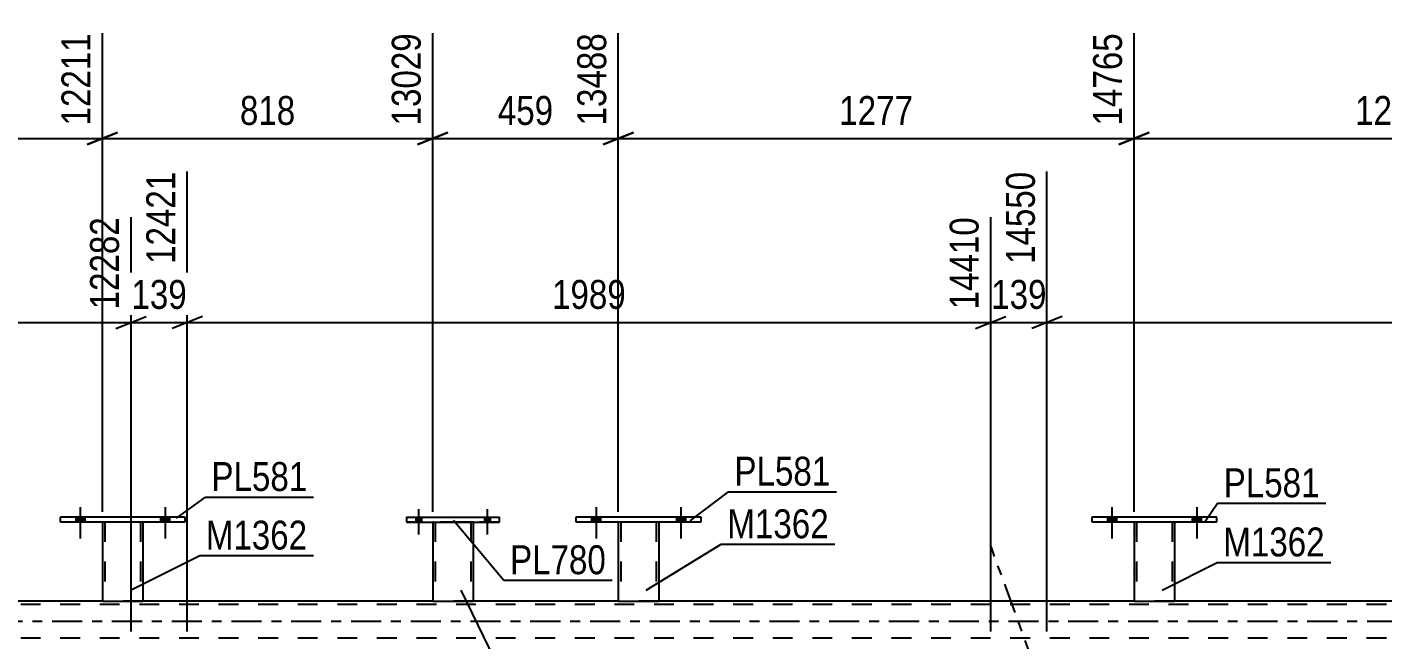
# Model space of a CAD drawing. Header units: millimetres. Extents: x 0 to 841, y 0 to 594.
# Drawn here: x 522.9 to 657.2, y 456.8 to 517.5 of the extents above; entities that cross this region are included whole.
import ezdxf

# ---------------------------------------------------------------- set-up
doc = ezdxf.new("R2010")
doc.units = ezdxf.units.MM
doc.linetypes.add('DXK_LINE_DOT2', pattern=[3.9198, 1.9599, -1.9599])
doc.linetypes.add('DXK_LINE_DOT3', pattern=[5.9187, 2.979, -0.9799, 0.9799, -0.9799])
doc.styles.add('Arial Narrow', font='ARIALN.TTF', dxfattribs={"height": 0.2})

# ---------------------------------------------------------------- blocks, each defined once
blk = doc.blocks.new('Bolt-814748264-3029 - 3014')
at = {"linetype": 'Continuous'}
for points in [[(527.72, 468.48), (528.6, 468.48), (528.6, 468.96), (527.72, 468.96)], [(536.12, 468.48), (537, 468.48), (537, 468.96), (536.12, 468.96)]]:
    blk.add_hatch(color=1, dxfattribs=at).paths.add_polyline_path(points)
at = {"color": 1, "linetype": 'Continuous'}
for p, q in [((528.16, 469.96), (528.16, 466.84)), ((536.56, 469.96), (536.56, 466.84)), ((527.72, 468.96), (527.72, 468.48)), ((528.6, 468.96), (528.6, 468.48)), ((536.12, 468.96), (536.12, 468.48)), ((537, 468.96), (537, 468.48))]:
    blk.add_line(p, q, dxfattribs=at)
blk = doc.blocks.new('Part-814748264-3199 - 3014')
at = {"color": 2, "linetype": 'Continuous'}
for p, q in [((530.36, 468.48), (530.36, 460.64)), ((534.36, 468.48), (534.36, 460.64)), ((530.36, 460.64), (534.36, 460.64))]:
    blk.add_line(p, q, dxfattribs=at)
at = {"color": 7, "linetype": 'DXK_LINE_DOT2'}
for p, q in [((530.36, 468.48), (534.36, 468.48)), ((530.36, 468.48), (530.36, 468.48)), ((530.36, 468.48), (530.36, 468.48)), ((530.6, 468.48), (530.6, 460.64)), ((534.12, 468.48), (534.12, 460.64)), ((534.36, 468.48), (534.36, 468.48)), ((534.36, 468.48), (534.36, 468.48)), ((534.06, 460.64), (534.1, 460.64)), ((534.06, 460.64), (534.1, 460.64)), ((534.1, 460.64), (534.12, 460.64)), ((534.1, 460.64), (534.12, 460.64))]:
    blk.add_line(p, q, dxfattribs=at)
blk = doc.blocks.new('Bolt-814748264-3030 - 3014')
at = {"linetype": 'Continuous'}
for points in [[(578.8, 468.48), (579.68, 468.48), (579.68, 468.96), (578.8, 468.96)], [(587.2, 468.48), (588.08, 468.48), (588.08, 468.96), (587.2, 468.96)]]:
    blk.add_hatch(color=1, dxfattribs=at).paths.add_polyline_path(points)
at = {"color": 1, "linetype": 'Continuous'}
for p, q in [((579.24, 469.96), (579.24, 466.84)), ((587.64, 469.96), (587.64, 466.84)), ((578.8, 468.96), (578.8, 468.48)), ((579.68, 468.96), (579.68, 468.48)), ((587.2, 468.96), (587.2, 468.48)), ((588.08, 468.96), (588.08, 468.48))]:
    blk.add_line(p, q, dxfattribs=at)
blk = doc.blocks.new('Bolt-814748264-3031 - 3014')
at = {"linetype": 'Continuous'}
for points in [[(578.8, 468.48), (579.68, 468.48), (579.68, 468.96), (578.8, 468.96)], [(587.2, 468.48), (588.08, 468.48), (588.08, 468.96), (587.2, 468.96)]]:
    blk.add_hatch(color=1, dxfattribs=at).paths.add_polyline_path(points)
at = {"color": 1, "linetype": 'Continuous'}
for p, q in [((579.24, 469.96), (579.24, 466.84)), ((587.64, 469.96), (587.64, 466.84)), ((578.8, 468.96), (578.8, 468.48)), ((579.68, 468.96), (579.68, 468.48)), ((587.2, 468.96), (587.2, 468.48)), ((588.08, 468.96), (588.08, 468.48))]:
    blk.add_line(p, q, dxfattribs=at)
blk = doc.blocks.new('Bolt-814748264-3032 - 3014')
at = {"linetype": 'Continuous'}
for points in [[(629.88, 468.48), (630.76, 468.48), (630.76, 468.96), (629.88, 468.96)], [(638.28, 468.48), (639.16, 468.48), (639.16, 468.96), (638.28, 468.96)]]:
    blk.add_hatch(color=1, dxfattribs=at).paths.add_polyline_path(points)
at = {"color": 1, "linetype": 'Continuous'}
for p, q in [((630.32, 469.96), (630.32, 466.84)), ((638.72, 469.96), (638.72, 466.84)), ((629.88, 468.96), (629.88, 468.48)), ((630.76, 468.96), (630.76, 468.48)), ((638.28, 468.96), (638.28, 468.48)), ((639.16, 468.96), (639.16, 468.48))]:
    blk.add_line(p, q, dxfattribs=at)
blk = doc.blocks.new('Bolt-814748264-3033 - 3014')
at = {"linetype": 'Continuous'}
for points in [[(629.88, 468.48), (630.76, 468.48), (630.76, 468.96), (629.88, 468.96)], [(638.28, 468.48), (639.16, 468.48), (639.16, 468.96), (638.28, 468.96)]]:
    blk.add_hatch(color=1, dxfattribs=at).paths.add_polyline_path(points)
at = {"color": 1, "linetype": 'Continuous'}
for p, q in [((630.32, 469.96), (630.32, 466.84)), ((638.72, 469.96), (638.72, 466.84)), ((629.88, 468.96), (629.88, 468.48)), ((630.76, 468.96), (630.76, 468.48)), ((638.28, 468.96), (638.28, 468.48)), ((639.16, 468.96), (639.16, 468.48))]:
    blk.add_line(p, q, dxfattribs=at)
blk = doc.blocks.new('Bolt-814748264-3072 - 3014')
at = {"linetype": 'Continuous'}
for points in [[(527.72, 468.48), (528.6, 468.48), (528.6, 468.96), (527.72, 468.96)], [(536.12, 468.48), (537, 468.48), (537, 468.96), (536.12, 468.96)]]:
    blk.add_hatch(color=1, dxfattribs=at).paths.add_polyline_path(points)
at = {"color": 1, "linetype": 'Continuous'}
for p, q in [((528.16, 469.96), (528.16, 466.84)), ((536.56, 469.96), (536.56, 466.84)), ((527.72, 468.96), (527.72, 468.48)), ((528.6, 468.96), (528.6, 468.48)), ((536.12, 468.96), (536.12, 468.48)), ((537, 468.96), (537, 468.48))]:
    blk.add_line(p, q, dxfattribs=at)
blk = doc.blocks.new('Part-814748264-3204 - 3014')
at = {"color": 2, "linetype": 'Continuous'}
for p, q in [((526.16, 468.96), (526.16, 468.48)), ((538.56, 468.96), (526.16, 468.96)), ((538.56, 468.48), (538.56, 468.96)), ((526.16, 468.48), (538.56, 468.48))]:
    blk.add_line(p, q, dxfattribs=at)
blk = doc.blocks.new('Part-814748264-3209 - 3014')
at = {"color": 2, "linetype": 'Continuous'}
for p, q in [((581.44, 468.48), (581.44, 460.64)), ((585.44, 468.48), (585.44, 460.64)), ((581.44, 460.64), (585.44, 460.64))]:
    blk.add_line(p, q, dxfattribs=at)
at = {"color": 7, "linetype": 'DXK_LINE_DOT2'}
for p, q in [((581.44, 468.48), (585.44, 468.48)), ((581.44, 468.48), (581.44, 468.48)), ((581.44, 468.48), (581.44, 468.48)), ((581.68, 468.48), (581.68, 460.64)), ((585.2, 468.48), (585.2, 460.64)), ((585.44, 468.48), (585.44, 468.48)), ((585.44, 468.48), (585.44, 468.48)), ((585.14, 460.64), (585.18, 460.64)), ((585.14, 460.64), (585.18, 460.64)), ((585.18, 460.64), (585.2, 460.64)), ((585.18, 460.64), (585.2, 460.64))]:
    blk.add_line(p, q, dxfattribs=at)
blk = doc.blocks.new('Part-814748264-3214 - 3014')
at = {"color": 2, "linetype": 'Continuous'}
for p, q in [((577.24, 468.96), (577.24, 468.48)), ((589.64, 468.96), (577.24, 468.96)), ((589.64, 468.48), (589.64, 468.96)), ((577.24, 468.48), (589.64, 468.48))]:
    blk.add_line(p, q, dxfattribs=at)
blk = doc.blocks.new('Part-814748264-3219 - 3014')
at = {"color": 2, "linetype": 'Continuous'}
for p, q in [((632.52, 468.48), (632.52, 460.64)), ((636.52, 468.48), (636.52, 460.64)), ((632.52, 460.64), (636.52, 460.64))]:
    blk.add_line(p, q, dxfattribs=at)
at = {"color": 7, "linetype": 'DXK_LINE_DOT2'}
for p, q in [((632.52, 468.48), (636.52, 468.48)), ((632.52, 468.48), (632.52, 468.48)), ((632.52, 468.48), (632.52, 468.48)), ((632.76, 468.48), (632.76, 460.64)), ((636.28, 468.48), (636.28, 460.64)), ((636.52, 468.48), (636.52, 468.48)), ((636.52, 468.48), (636.52, 468.48)), ((636.22, 460.64), (636.26, 460.64)), ((636.22, 460.64), (636.26, 460.64)), ((636.26, 460.64), (636.28, 460.64)), ((636.26, 460.64), (636.28, 460.64))]:
    blk.add_line(p, q, dxfattribs=at)
blk = doc.blocks.new('Part-814748264-3224 - 3014')
at = {"color": 2, "linetype": 'Continuous'}
for p, q in [((628.32, 468.96), (628.32, 468.48)), ((640.72, 468.96), (628.32, 468.96)), ((640.72, 468.48), (640.72, 468.96)), ((628.32, 468.48), (640.72, 468.48))]:
    blk.add_line(p, q, dxfattribs=at)
blk = doc.blocks.new('Part-814748264-3257 - 3014')
at = {"color": 7, "linetype": 'DXK_LINE_DOT3'}
blk.add_line((669.31, 326.03), (618.35, 466.04), dxfattribs=at)
blk = doc.blocks.new('Part-814748264-3323 - 3014')
at = {"color": 2, "linetype": 'Continuous'}
for p, q in [((530.36, 460.64), (483.28, 460.64)), ((563.07, 460.64), (534.36, 460.64)), ((581.44, 460.64), (567.07, 460.64)), ((632.52, 460.64), (585.44, 460.64)), ((683.6, 460.64), (636.52, 460.64))]:
    blk.add_line(p, q, dxfattribs=at)
at = {"color": 7, "linetype": 'DXK_LINE_DOT2'}
for p, q in [((534.36, 460.64), (530.36, 460.64)), ((567.07, 460.64), (563.07, 460.64)), ((585.44, 460.64), (581.44, 460.64)), ((636.52, 460.64), (632.52, 460.64)), ((763.33, 460.32), (99.23, 460.32)), ((763.33, 456.96), (99.23, 456.96))]:
    blk.add_line(p, q, dxfattribs=at)
at = {"color": 7, "linetype": 'DXK_LINE_DOT3'}
blk.add_line((99.23, 458.64), (763.33, 458.64), dxfattribs=at)
blk = doc.blocks.new('Part-814748264-3517 - 3014')
at = {"color": 2, "linetype": 'Continuous'}
for p, q in [((560.47, 468.95), (560.47, 468.47)), ((560.47, 468.95), (569.67, 468.95)), ((569.67, 468.47), (569.67, 468.95)), ((560.47, 468.47), (569.67, 468.47))]:
    blk.add_line(p, q, dxfattribs=at)
at = {"color": 7, "linetype": 'DXK_LINE_DOT2'}
for p, q in [((560.47, 468.95), (569.67, 468.95)), ((569.67, 468.47), (560.47, 468.47))]:
    blk.add_line(p, q, dxfattribs=at)
blk = doc.blocks.new('Part-814748264-3522 - 3014')
at = {"color": 2, "linetype": 'Continuous'}
for p, q in [((563.07, 468.47), (563.07, 460.64)), ((567.07, 468.47), (567.07, 460.64)), ((563.07, 460.64), (567.07, 460.64))]:
    blk.add_line(p, q, dxfattribs=at)
at = {"color": 7, "linetype": 'DXK_LINE_DOT2'}
for p, q in [((567.07, 468.47), (563.07, 468.47)), ((563.07, 468.47), (563.07, 468.47)), ((563.07, 468.47), (567.07, 468.47)), ((563.07, 468.47), (563.07, 468.47)), ((563.31, 468.47), (563.31, 468.47)), ((563.31, 468.47), (563.31, 460.64)), ((566.83, 468.47), (566.83, 468.47)), ((566.83, 468.47), (566.83, 460.64)), ((567.07, 468.47), (567.07, 468.47)), ((567.07, 468.47), (567.07, 468.47)), ((567.07, 460.64), (563.07, 460.64))]:
    blk.add_line(p, q, dxfattribs=at)
blk = doc.blocks.new('Bolt-814748264-3524 - 3014')
at = {"linetype": 'Continuous'}
for points in [[(561.39, 468.47), (561.95, 468.47), (561.95, 468.95), (561.39, 468.95)], [(561.39, 468.47), (561.95, 468.47), (561.95, 468.95), (561.39, 468.95)], [(568.19, 468.47), (568.75, 468.47), (568.75, 468.95), (568.19, 468.95)], [(568.19, 468.47), (568.75, 468.47), (568.75, 468.95), (568.19, 468.95)]]:
    blk.add_hatch(color=1, dxfattribs=at).paths.add_polyline_path(points)
at = {"color": 1, "linetype": 'Continuous'}
for p, q in [((561.39, 468.95), (561.39, 468.47)), ((561.39, 468.95), (561.39, 468.47)), ((561.67, 469.75), (561.67, 467.23)), ((561.67, 469.75), (561.67, 467.23)), ((561.95, 468.95), (561.95, 468.47)), ((561.95, 468.95), (561.95, 468.47)), ((568.19, 468.95), (568.19, 468.47)), ((568.19, 468.95), (568.19, 468.47)), ((568.47, 469.75), (568.47, 467.23)), ((568.47, 469.75), (568.47, 467.23)), ((568.75, 468.95), (568.75, 468.47)), ((568.75, 468.95), (568.75, 468.47))]:
    blk.add_line(p, q, dxfattribs=at)
blk = doc.blocks.new('StraightDimension-814748264-15149 - 3014')
at = {"color": 7, "linetype": 'Continuous'}
for p, q in [((632.52, 469.48), (632.52, 516.9)), ((683.6, 469.48), (683.6, 516.9)), ((634.02, 507.06), (631.02, 505.86)), ((632.52, 506.46), (683.6, 506.46)), ((682.1, 505.86), (685.1, 507.06))]:
    blk.add_line(p, q, dxfattribs=at)
at = {"color": 0}
blk.add_wipeout([(662.32, 507.21), (662.32, 511.41), (653.8, 511.41), (653.8, 507.21)], dxfattribs=at)
at = {"color": 3, "style": 'Arial Narrow'}
blk.add_text('1277', height=2.863, dxfattribs=at).set_placement((654.4, 507.81))
at = {"color": 0, "linetype": 'Continuous'}
blk.add_wipeout([(683, 517.5), (678.8, 517.5), (678.8, 507.15), (683, 507.15)], dxfattribs=at)
at = {"color": 3, "linetype": 'Continuous', "style": 'Arial Narrow'}
blk.add_text('16042', height=2.863, rotation=90.0002, dxfattribs=at).set_placement((682.4, 507.76))
blk = doc.blocks.new('StraightDimension-814748264-15552 - 3014')
at = {"color": 7, "linetype": 'Continuous'}
for p, q in [((623.89, 457.64), (623.89, 503.18)), ((618.32, 457.64), (618.32, 498.68)), ((616.82, 487.64), (619.82, 488.84)), ((625.39, 488.84), (622.39, 487.64)), ((618.32, 488.24), (623.89, 488.24))]:
    blk.add_line(p, q, dxfattribs=at)
at = {"color": 0}
blk.add_wipeout([(624.45, 488.99), (624.45, 493.19), (617.77, 493.19), (617.77, 488.99)], dxfattribs=at)
at = {"color": 3, "style": 'Arial Narrow'}
blk.add_text('139', height=2.863, dxfattribs=at).set_placement((618.37, 489.59))
at = {"color": 0, "linetype": 'Continuous'}
blk.add_wipeout([(623.29, 503.78), (619.09, 503.78), (619.09, 493.44), (623.29, 493.44)], dxfattribs=at)
at = {"color": 3, "linetype": 'Continuous', "style": 'Arial Narrow'}
blk.add_text('14550', height=2.863, rotation=90.0002, dxfattribs=at).set_placement((622.69, 494.04))
blk = doc.blocks.new('StraightDimension-814748264-15555 - 3014')
at = {"color": 7, "linetype": 'Continuous'}
for p, q in [((453.63, 457.64), (453.63, 503.18)), ((533.19, 457.64), (533.19, 498.68)), ((455.13, 488.84), (452.13, 487.64)), ((531.69, 487.64), (534.69, 488.84)), ((453.63, 488.24), (533.19, 488.24))]:
    blk.add_line(p, q, dxfattribs=at)
at = {"color": 0}
blk.add_wipeout([(497.66, 488.99), (497.66, 493.19), (489.15, 493.19), (489.15, 488.99)], dxfattribs=at)
at = {"color": 3, "style": 'Arial Narrow'}
blk.add_text('1989', height=2.863, dxfattribs=at).set_placement((489.75, 489.59))
at = {"color": 0, "linetype": 'Continuous'}
blk.add_wipeout([(532.59, 499.28), (528.39, 499.28), (528.39, 488.94), (532.59, 488.94)], dxfattribs=at)
at = {"color": 3, "linetype": 'Continuous', "style": 'Arial Narrow'}
blk.add_text('12282', height=2.863, rotation=90.0002, dxfattribs=at).set_placement((531.99, 489.54))
blk = doc.blocks.new('StraightDimension-814748264-15551 - 3014')
at = {"color": 7, "linetype": 'Continuous'}
for p, q in [((623.89, 457.64), (623.89, 503.18)), ((703.45, 457.64), (703.45, 498.68)), ((625.39, 488.84), (622.39, 487.64)), ((701.95, 487.64), (704.95, 488.84)), ((623.89, 488.24), (703.45, 488.24))]:
    blk.add_line(p, q, dxfattribs=at)
at = {"color": 0}
blk.add_wipeout([(667.93, 488.99), (667.93, 493.19), (659.42, 493.19), (659.42, 488.99)], dxfattribs=at)
at = {"color": 3, "style": 'Arial Narrow'}
blk.add_text('1989', height=2.863, dxfattribs=at).set_placement((660.02, 489.59))
at = {"color": 0, "linetype": 'Continuous'}
blk.add_wipeout([(702.85, 499.28), (698.65, 499.28), (698.65, 488.94), (702.85, 488.94)], dxfattribs=at)
at = {"color": 3, "linetype": 'Continuous', "style": 'Arial Narrow'}
blk.add_text('16539', height=2.863, rotation=90.0002, dxfattribs=at).set_placement((702.25, 489.54))
blk = doc.blocks.new('StraightDimension-814748264-15153 - 3014')
at = {"color": 7, "linetype": 'Continuous'}
for p, q in [((479.28, 469.48), (479.28, 516.9)), ((530.36, 469.48), (530.36, 516.9)), ((480.78, 507.06), (477.78, 505.86)), ((479.28, 506.46), (530.36, 506.46)), ((528.86, 505.86), (531.86, 507.06))]:
    blk.add_line(p, q, dxfattribs=at)
at = {"color": 0}
blk.add_wipeout([(509.07, 507.21), (509.07, 511.41), (500.56, 511.41), (500.56, 507.21)], dxfattribs=at)
at = {"color": 3, "style": 'Arial Narrow'}
blk.add_text('1277', height=2.863, dxfattribs=at).set_placement((501.16, 507.81))
at = {"color": 0, "linetype": 'Continuous'}
blk.add_wipeout([(529.76, 517.5), (525.56, 517.5), (525.56, 507.15), (529.76, 507.15)], dxfattribs=at)
at = {"color": 3, "linetype": 'Continuous', "style": 'Arial Narrow'}
blk.add_text('12211', height=2.863, rotation=90.0002, dxfattribs=at).set_placement((529.16, 507.76))
blk = doc.blocks.new('StraightDimension-814748264-15553 - 3014')
at = {"color": 7, "linetype": 'Continuous'}
for p, q in [((538.76, 457.64), (538.76, 503.18)), ((618.32, 457.64), (618.32, 498.68)), ((540.26, 488.84), (537.26, 487.64)), ((616.82, 487.64), (619.82, 488.84)), ((538.76, 488.24), (618.32, 488.24))]:
    blk.add_line(p, q, dxfattribs=at)
at = {"color": 0}
blk.add_wipeout([(582.8, 488.99), (582.8, 493.19), (574.28, 493.19), (574.28, 488.99)], dxfattribs=at)
at = {"color": 3, "style": 'Arial Narrow'}
blk.add_text('1989', height=2.863, dxfattribs=at).set_placement((574.88, 489.59))
at = {"color": 0, "linetype": 'Continuous'}
blk.add_wipeout([(617.72, 499.28), (613.52, 499.28), (613.52, 488.94), (617.72, 488.94)], dxfattribs=at)
at = {"color": 3, "linetype": 'Continuous', "style": 'Arial Narrow'}
blk.add_text('14410', height=2.863, rotation=90.0002, dxfattribs=at).set_placement((617.12, 489.54))
blk = doc.blocks.new('StraightDimension-814748264-15150 - 3014')
at = {"color": 7, "linetype": 'Continuous'}
for p, q in [((581.44, 469.48), (581.44, 516.9)), ((632.52, 469.48), (632.52, 516.9)), ((582.94, 507.06), (579.94, 505.86)), ((581.44, 506.46), (632.52, 506.46)), ((631.02, 505.86), (634.02, 507.06))]:
    blk.add_line(p, q, dxfattribs=at)
at = {"color": 0}
blk.add_wipeout([(611.23, 507.21), (611.23, 511.41), (602.72, 511.41), (602.72, 507.21)], dxfattribs=at)
at = {"color": 3, "style": 'Arial Narrow'}
blk.add_text('1277', height=2.863, dxfattribs=at).set_placement((603.32, 507.81))
at = {"color": 0, "linetype": 'Continuous'}
blk.add_wipeout([(631.92, 517.5), (627.72, 517.5), (627.72, 507.15), (631.92, 507.15)], dxfattribs=at)
at = {"color": 3, "linetype": 'Continuous', "style": 'Arial Narrow'}
blk.add_text('14765', height=2.863, rotation=90.0002, dxfattribs=at).set_placement((631.32, 507.76))
blk = doc.blocks.new('StraightDimension-814748264-15151 - 3014')
at = {"color": 7, "linetype": 'Continuous'}
for p, q in [((563.07, 469.47), (563.07, 516.9)), ((581.44, 469.48), (581.44, 516.9)), ((564.57, 507.06), (561.57, 505.86)), ((563.07, 506.46), (581.44, 506.46)), ((579.94, 505.86), (582.94, 507.06))]:
    blk.add_line(p, q, dxfattribs=at)
at = {"color": 0}
blk.add_wipeout([(575.6, 507.21), (575.6, 511.41), (568.91, 511.41), (568.91, 507.21)], dxfattribs=at)
at = {"color": 3, "style": 'Arial Narrow'}
blk.add_text('459', height=2.863, dxfattribs=at).set_placement((569.51, 507.81))
at = {"color": 0, "linetype": 'Continuous'}
blk.add_wipeout([(580.84, 517.5), (576.64, 517.5), (576.64, 507.15), (580.84, 507.15)], dxfattribs=at)
at = {"color": 3, "linetype": 'Continuous', "style": 'Arial Narrow'}
blk.add_text('13488', height=2.863, rotation=90.0002, dxfattribs=at).set_placement((580.24, 507.76))
blk = doc.blocks.new('StraightDimension-814748264-15152 - 3014')
at = {"color": 7, "linetype": 'Continuous'}
for p, q in [((530.36, 469.48), (530.36, 516.9)), ((563.07, 469.47), (563.07, 516.9)), ((531.86, 507.06), (528.86, 505.86)), ((530.36, 506.46), (563.07, 506.46)), ((561.57, 505.86), (564.57, 507.06))]:
    blk.add_line(p, q, dxfattribs=at)
at = {"color": 0}
blk.add_wipeout([(550.06, 507.21), (550.06, 511.41), (543.37, 511.41), (543.37, 507.21)], dxfattribs=at)
at = {"color": 3, "style": 'Arial Narrow'}
blk.add_text('818', height=2.863, dxfattribs=at).set_placement((543.97, 507.81))
at = {"color": 0, "linetype": 'Continuous'}
blk.add_wipeout([(562.47, 517.5), (558.27, 517.5), (558.27, 507.15), (562.47, 507.15)], dxfattribs=at)
at = {"color": 3, "linetype": 'Continuous', "style": 'Arial Narrow'}
blk.add_text('13029', height=2.863, rotation=90.0002, dxfattribs=at).set_placement((561.87, 507.76))
blk = doc.blocks.new('StraightDimension-814748264-15554 - 3014')
at = {"color": 7, "linetype": 'Continuous'}
for p, q in [((538.76, 457.64), (538.76, 503.18)), ((533.19, 457.64), (533.19, 498.68)), ((531.69, 487.64), (534.69, 488.84)), ((540.26, 488.84), (537.26, 487.64)), ((533.19, 488.24), (538.76, 488.24))]:
    blk.add_line(p, q, dxfattribs=at)
at = {"color": 0}
blk.add_wipeout([(539.32, 488.99), (539.32, 493.19), (532.63, 493.19), (532.63, 488.99)], dxfattribs=at)
at = {"color": 3, "style": 'Arial Narrow'}
blk.add_text('139', height=2.863, dxfattribs=at).set_placement((533.23, 489.59))
at = {"color": 0, "linetype": 'Continuous'}
blk.add_wipeout([(538.16, 503.78), (533.96, 503.78), (533.96, 493.44), (538.16, 493.44)], dxfattribs=at)
at = {"color": 3, "linetype": 'Continuous', "style": 'Arial Narrow'}
blk.add_text('12421', height=2.863, rotation=90.0002, dxfattribs=at).set_placement((537.56, 494.04))
blk = doc.blocks.new('Mark-814748264-3205 - 3014')
at = {"color": 0}
blk.add_wipeout([(602.29, 466.87), (602.29, 469.87), (592.24, 469.87), (592.24, 466.87)], dxfattribs=at)
blk.add_wipeout([(602.29, 466.87), (602.29, 469.87), (592.24, 469.87), (592.24, 466.87)], dxfattribs=at)
at = {"color": 30, "linetype": 'Continuous'}
for p, q in [((584.21, 461.74), (591.64, 466.27)), ((591.64, 466.27), (602.89, 466.27))]:
    blk.add_line(p, q, dxfattribs=at)
at = {"color": 3, "style": 'Arial Narrow'}
blk.add_text('M1362', height=2.863, dxfattribs=at).set_placement((592.24, 466.87))
blk = doc.blocks.new('Mark-814748264-3195 - 3014')
at = {"color": 0}
blk.add_wipeout([(550.65, 465.75), (550.65, 468.75), (540.59, 468.75), (540.59, 465.75)], dxfattribs=at)
blk.add_wipeout([(550.65, 465.75), (550.65, 468.75), (540.59, 468.75), (540.59, 465.75)], dxfattribs=at)
at = {"color": 30, "linetype": 'Continuous'}
for p, q in [((533.13, 461.74), (539.99, 465.15)), ((539.99, 465.15), (551.25, 465.15))]:
    blk.add_line(p, q, dxfattribs=at)
at = {"color": 3, "style": 'Arial Narrow'}
blk.add_text('M1362', height=2.863, dxfattribs=at).set_placement((540.59, 465.75))
blk = doc.blocks.new('Mark-814748264-3200 - 3014')
at = {"color": 0}
blk.add_wipeout([(550.66, 471.55), (550.66, 474.55), (541.15, 474.55), (541.15, 471.55)], dxfattribs=at)
blk.add_wipeout([(550.66, 471.55), (550.66, 474.55), (541.15, 474.55), (541.15, 471.55)], dxfattribs=at)
at = {"color": 30, "linetype": 'Continuous'}
for p, q in [((537.7, 468.85), (540.55, 470.95)), ((540.55, 470.95), (551.26, 470.95))]:
    blk.add_line(p, q, dxfattribs=at)
at = {"color": 3, "style": 'Arial Narrow'}
blk.add_text('PL581', height=2.863, dxfattribs=at).set_placement((541.15, 471.55))
blk = doc.blocks.new('Mark-814748264-3210 - 3014')
at = {"color": 0}
blk.add_wipeout([(602.44, 472.08), (602.44, 475.08), (592.94, 475.08), (592.94, 472.08)], dxfattribs=at)
blk.add_wipeout([(602.44, 472.08), (602.44, 475.08), (592.94, 475.08), (592.94, 472.08)], dxfattribs=at)
at = {"color": 30, "linetype": 'Continuous'}
for p, q in [((588.56, 468.58), (592.34, 471.48)), ((592.34, 471.48), (603.04, 471.48))]:
    blk.add_line(p, q, dxfattribs=at)
at = {"color": 3, "style": 'Arial Narrow'}
blk.add_text('PL581', height=2.863, dxfattribs=at).set_placement((592.94, 472.08))
blk = doc.blocks.new('Mark-814748264-3215 - 3014')
at = {"color": 0}
blk.add_wipeout([(651.4, 465.07), (651.4, 468.07), (641.35, 468.07), (641.35, 465.07)], dxfattribs=at)
blk.add_wipeout([(651.4, 465.07), (651.4, 468.07), (641.35, 468.07), (641.35, 465.07)], dxfattribs=at)
at = {"color": 30, "linetype": 'Continuous'}
for p, q in [((635.29, 461.74), (640.75, 464.47)), ((640.75, 464.47), (652, 464.47))]:
    blk.add_line(p, q, dxfattribs=at)
at = {"color": 3, "style": 'Arial Narrow'}
blk.add_text('M1362', height=2.863, dxfattribs=at).set_placement((641.35, 465.07))
blk = doc.blocks.new('Mark-814748264-3220 - 3014')
at = {"color": 0}
blk.add_wipeout([(650.89, 470.93), (650.89, 473.93), (641.39, 473.93), (641.39, 470.93)], dxfattribs=at)
blk.add_wipeout([(650.89, 470.93), (650.89, 473.93), (641.39, 473.93), (641.39, 470.93)], dxfattribs=at)
at = {"color": 30, "linetype": 'Continuous'}
for p, q in [((639.51, 468.48), (640.79, 470.33)), ((640.79, 470.33), (651.49, 470.33))]:
    blk.add_line(p, q, dxfattribs=at)
at = {"color": 3, "style": 'Arial Narrow'}
blk.add_text('PL581', height=2.863, dxfattribs=at).set_placement((641.39, 470.93))
blk = doc.blocks.new('Mark-814748264-3513 - 3014')
at = {"color": 0}
blk.add_wipeout([(580.22, 463.31), (580.22, 466.31), (570.72, 466.31), (570.72, 463.31)], dxfattribs=at)
blk.add_wipeout([(580.22, 463.31), (580.22, 466.31), (570.72, 466.31), (570.72, 463.31)], dxfattribs=at)
at = {"color": 30, "linetype": 'Continuous'}
for p, q in [((565.12, 468.66), (570.12, 462.71)), ((570.12, 462.71), (580.82, 462.71))]:
    blk.add_line(p, q, dxfattribs=at)
at = {"color": 3, "style": 'Arial Narrow'}
blk.add_text('PL780', height=2.863, dxfattribs=at).set_placement((570.72, 463.31))
blk = doc.blocks.new('Mark-814748264-3518 - 3014')
at = {"color": 0}
blk.add_wipeout([(581.61, 451.8), (581.61, 454.8), (571.56, 454.8), (571.56, 451.8)], dxfattribs=at)
blk.add_wipeout([(581.61, 451.8), (581.61, 454.8), (571.56, 454.8), (571.56, 451.8)], dxfattribs=at)
at = {"color": 30, "linetype": 'Continuous'}
for p, q in [((565.84, 461.74), (570.96, 451.2)), ((570.96, 451.2), (582.21, 451.2))]:
    blk.add_line(p, q, dxfattribs=at)
at = {"color": 3, "style": 'Arial Narrow'}
blk.add_text('M1545', height=2.863, dxfattribs=at).set_placement((571.56, 451.8))

msp = doc.modelspace()

# ---------------------------------------------------------------- block references
for name in ['Bolt-814748264-3029 - 3014', 'Bolt-814748264-3072 - 3014', 'Bolt-814748264-3030 - 3014', 'Bolt-814748264-3031 - 3014', 'Bolt-814748264-3032 - 3014', 'Bolt-814748264-3033 - 3014', 'Part-814748264-3204 - 3014', 'Part-814748264-3517 - 3014', 'Bolt-814748264-3524 - 3014', 'Part-814748264-3214 - 3014', 'Part-814748264-3224 - 3014', 'Part-814748264-3199 - 3014', 'Part-814748264-3522 - 3014', 'Part-814748264-3209 - 3014', 'Part-814748264-3219 - 3014', 'Part-814748264-3257 - 3014', 'Part-814748264-3323 - 3014']:
    msp.add_blockref(name, (0, 0))

# ---------------------------------------------------------------- next in the draw order: block references
for name in ['StraightDimension-814748264-15149 - 3014', 'StraightDimension-814748264-15552 - 3014', 'StraightDimension-814748264-15555 - 3014']:
    msp.add_blockref(name, (0, 0))

# ---------------------------------------------------------------- next in the draw order: block references
for name in ['StraightDimension-814748264-15153 - 3014', 'StraightDimension-814748264-15553 - 3014', 'StraightDimension-814748264-15551 - 3014']:
    msp.add_blockref(name, (0, 0))

# ---------------------------------------------------------------- next in the draw order: block references
for name in ['StraightDimension-814748264-15150 - 3014', 'Mark-814748264-3513 - 3014', 'Mark-814748264-3215 - 3014', 'Mark-814748264-3518 - 3014']:
    msp.add_blockref(name, (0, 0))

# ---------------------------------------------------------------- next in the draw order: block references
for name in ['StraightDimension-814748264-15151 - 3014', 'Mark-814748264-3220 - 3014', 'Mark-814748264-3205 - 3014']:
    msp.add_blockref(name, (0, 0))

# ---------------------------------------------------------------- next in the draw order: block references
for name in ['StraightDimension-814748264-15152 - 3014', 'Mark-814748264-3210 - 3014']:
    msp.add_blockref(name, (0, 0))

# ---------------------------------------------------------------- next in the draw order: block references
msp.add_blockref('StraightDimension-814748264-15554 - 3014', (0, 0))

# ---------------------------------------------------------------- next in the draw order: block references
msp.add_blockref('Mark-814748264-3195 - 3014', (0, 0))

# ---------------------------------------------------------------- next in the draw order: block references
msp.add_blockref('Mark-814748264-3200 - 3014', (0, 0))

doc.saveas('drawing.dxf')
